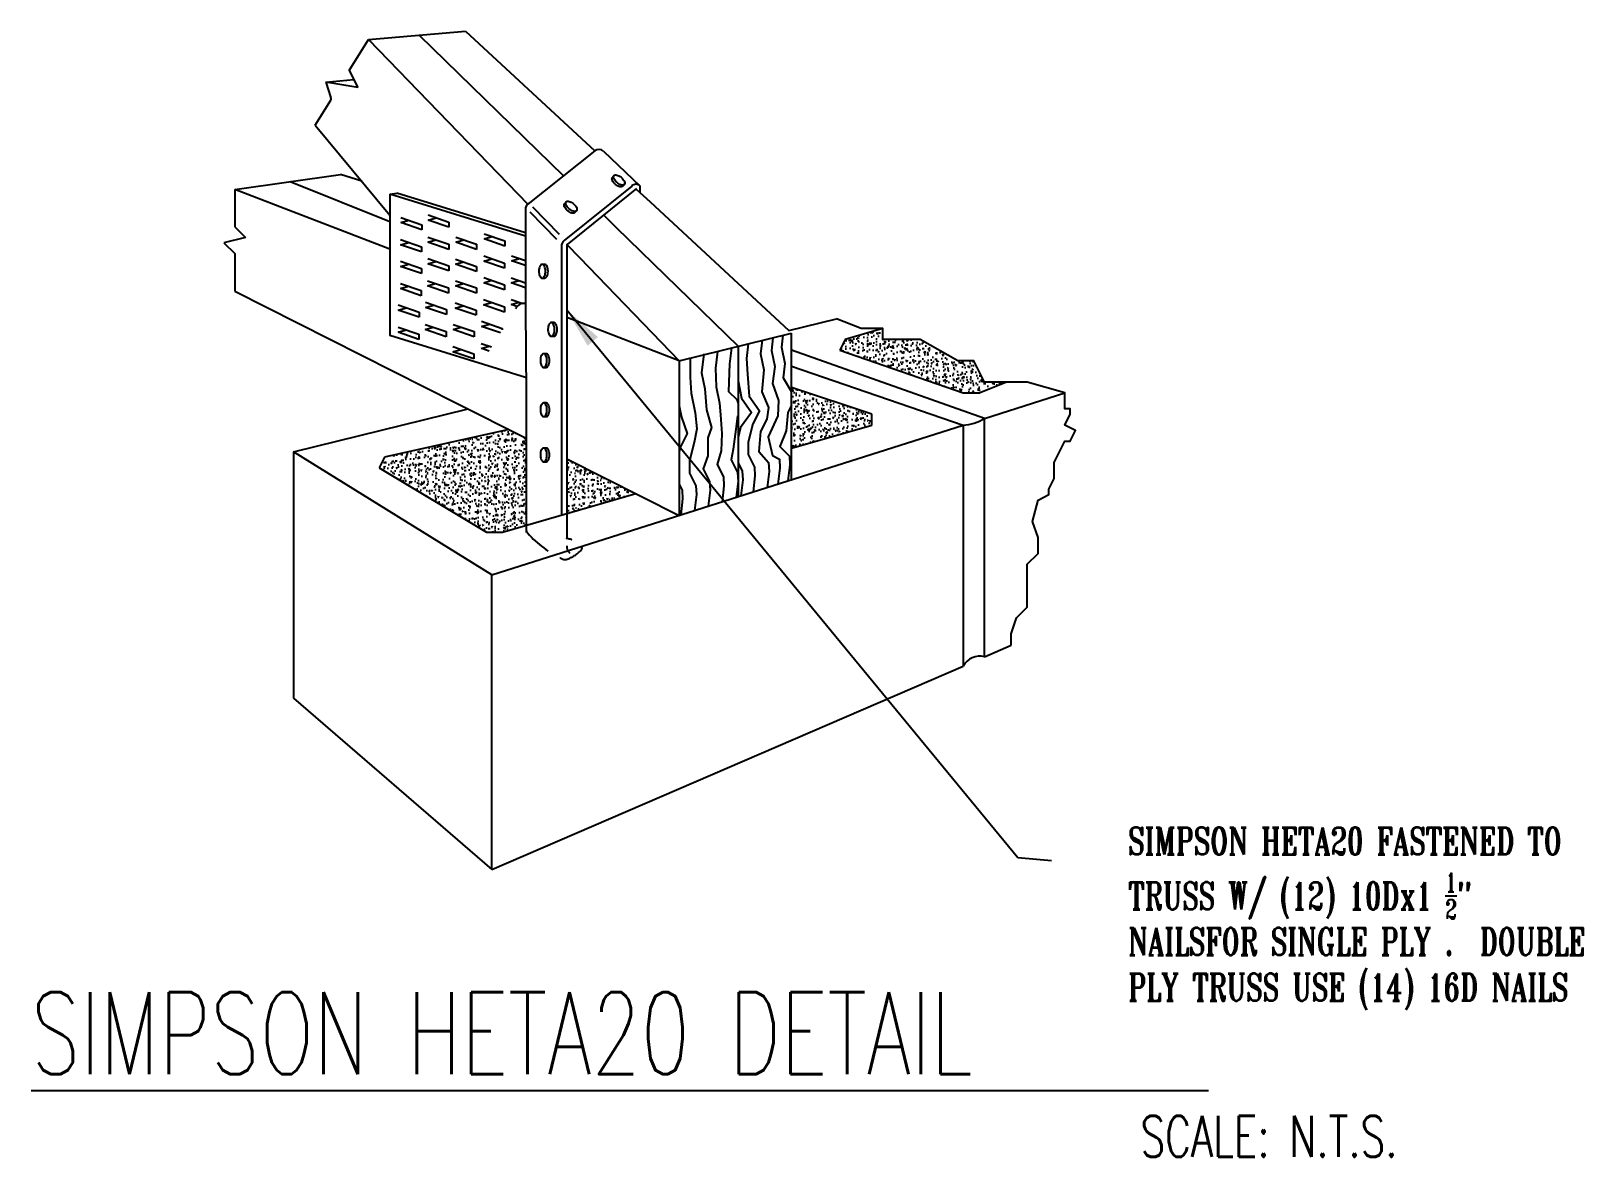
# Model space of a CAD drawing. Header units: inches. Extents: x -25328 to 8149, y -5530 to 4336.
# Drawn here: x -8110.3 to -7883.1, y 2475.9 to 2640.8 of the extents above; entities that cross this region are included whole.
import ezdxf

# ---------------------------------------------------------------- set-up
doc = ezdxf.new("R2010")
doc.units = ezdxf.units.IN
doc.header["$LTSCALE"] = 16
doc.header["$MEASUREMENT"] = 0
doc.linetypes.add('DASHED', pattern=[0.75, 0.5, -0.25])
doc.linetypes.add('DASHED2', pattern=[0.375, 0.25, -0.125])
doc.layers.get('0').update_dxf_attribs({"linetype": 'CONTINUOUS'})
for name, color, linetype in [('BLOCK', 8, 'CONTINUOUS'), ('HATCH', 8, 'CONTINUOUS'), ('PV-1065', 7, 'CONTINUOUS'), ('TEXT', 11, 'CONTINUOUS'), ('TEXT ROOM', 3, 'CONTINUOUS'), ('wall-external', 6, 'CONTINUOUS'), ('WALLS EXT', 6, 'CONTINUOUS')]:
    doc.layers.add(name, color=color, linetype=linetype)
doc.styles.add('NOTES', font='romant.shx', dxfattribs={"width": 0.7, "height": 4.5})
doc.styles.add('PAYTAS RM', font='romans.shx', dxfattribs={"width": 0.7, "height": 4.5})
doc.styles.add('PAYTS NOTES', font='romans.shx', dxfattribs={"width": 0.7, "height": 4.5})
doc.dimstyles.new('DIM- PAYTAS', dxfattribs={"dimscale": 48, "dimtxt": 0.1, "dimasz": 0.0625, "dimexe": 0.125, "dimexo": 0.125, "dimgap": 0.125, "dimtad": 1, "dimdec": 1, "dimzin": 3, "dimdsep": 46, "dimlunit": 4, "dimtxsty": 'PAYTAS RM', "dimblk": 'ARCHTICK', "dimcen": 0.09, "dimdle": 0.125, "dimclrd": 5, "dimclre": 5, "dimclrt": 11, "dimadec": 0, "dimazin": 0, "dimtfac": 1, "dimtdec": 1, "dimtofl": 0, "dimtmove": 2, "dimatfit": 3, "dimfxl": 0, "dimfrac": 2, "dimtolj": 1, "dimtzin": 3, "dimarcsym": 0})
pattern_1 = [(50, (-4976.7755, 1937.3051), (1.79315046, -0.15688034), [0.1875, -2.0625]), (355, (-4976.7755, 1937.3051), (-0.3468783, 1.8804803), [0.15, -1.65]), (100.4514, (-4976.626, 1937.292), (1.4462735, 1.7235989), [0.1593505, -1.7528553]), (46.1842, (-4976.7755, 1937.8051), (2.6681026, -0.4137975), [0.28125, -3.09375]), (96.6356, (-4976.553, 1937.7706), (2.3366568, 2.4352947), [0.2390257, -2.6292825]), (351.1842, (-4976.7755, 1937.805), (2.3366549, 2.4352965), [0.225, -2.475]), (21, (-4976.5255, 1937.6801), (1.4922676, -1.0065472), [0.1875, -2.0625]), (326, (-4976.5255, 1937.6801), (0.6082883, 1.8128751), [0.15, -1.65]), (71.4514, (-4976.4011, 1937.5962), (2.1005566, 0.8063262), [0.1593505, -1.7528553]), (37.5, (-4976.77546, 1937.3051), (0.03039964, 0.83223463), [0, -1.63, 0, -1.675, 0, -1.65625]), (7.5, (-4976.7755, 1937.3051), (0.65767384, 0.98602928), [0, -0.955, 0, -1.5925, 0, -0.63125]), (327.5, (-4977.33296, 1937.3051), (1.33455609, -0.05638718), [0, -0.625, 0, -1.95, 0, -2.5875]), (317.5, (-4977.583, 1937.3051), (1.45796542, 0.25026246), [0, -0.8125, 0, -1.295, 0, -1.8375])]

# ---------------------------------------------------------------- blocks, each defined once
blk = doc.blocks.new('_ArchTick')
at = {"color": 0, "linetype": 'ByBlock', "const_width": 0.15}
blk.add_lwpolyline([(-0.5, -0.5), (0.5, 0.5)], dxfattribs=at)
blk = doc.blocks.new('A$C33922B47')
at = {"flags": 128}
blk.add_lwpolyline([(0.039, 0.16), (0.031, 0.158), (0.024, 0.154), (0.018, 0.147), (0.012, 0.138), (0.007, 0.126), (0.003, 0.113), (0.001, 0.099), (0, 0.084), (0, 0.068), (0.002, 0.054), (0.005, 0.04), (0.009, 0.028), (0.015, 0.017), (0.021, 0.009), (0.028, 0.003), (0.035, 0), (0.042, 0), (0.05, 0.003), (0.056, 0.009), (0.063, 0.017), (0.068, 0.028), (0.072, 0.04), (0.075, 0.054), (0.077, 0.068), (0.077, 0.084), (0.076, 0.099), (0.074, 0.113), (0.07, 0.126), (0.065, 0.138), (0.06, 0.147), (0.053, 0.154), (0.046, 0.158)], close=True, dxfattribs=at)
at = {"layer": 'PV-1065'}
blk.add_line((0.017, 0.146), (0.016, 0.145), dxfattribs=at)
at = {"layer": 'PV-1065', "extrusion": (-0.874475, -0.000239757, 0.485071)}
for p, q in [((0.068, 0.16), (0.039, 0.16)), ((0.039, 0), (0.068, 0))]:
    blk.add_line(p, q, dxfattribs=at)
at = {"layer": 'PV-1065', "flags": 128}
for points in [[(0.016, 0.015), (0.021, 0.009), (0.027, 0.004), (0.033, 0.001), (0.039, 0)], [(0.039, 0.16), (0.031, 0.158), (0.024, 0.154), (0.017, 0.146)], [(0.068, 0), (0.075, 0.002), (0.083, 0.006), (0.089, 0.013), (0.095, 0.023), (0.1, 0.035), (0.104, 0.049), (0.106, 0.064), (0.107, 0.08), (0.106, 0.095), (0.104, 0.11), (0.1, 0.124), (0.095, 0.136), (0.089, 0.146), (0.083, 0.154), (0.075, 0.158), (0.068, 0.16)]]:
    blk.add_lwpolyline(points, dxfattribs=at)
blk = doc.blocks.new('A$C06E7236E')
at = {"flags": 128}
blk.add_lwpolyline([(0.039, 0.16), (0.031, 0.158), (0.024, 0.154), (0.018, 0.147), (0.012, 0.138), (0.007, 0.126), (0.003, 0.113), (0.001, 0.099), (0, 0.084), (0, 0.068), (0.002, 0.054), (0.005, 0.04), (0.009, 0.028), (0.015, 0.017), (0.021, 0.009), (0.028, 0.003), (0.035, 0), (0.042, 0), (0.05, 0.003), (0.056, 0.009), (0.063, 0.017), (0.068, 0.028), (0.072, 0.04), (0.075, 0.054), (0.077, 0.068), (0.077, 0.084), (0.076, 0.099), (0.074, 0.113), (0.07, 0.126), (0.065, 0.138), (0.06, 0.147), (0.053, 0.154), (0.046, 0.158)], close=True, dxfattribs=at)
at = {"layer": 'PV-1065'}
blk.add_line((0.017, 0.146), (0.016, 0.145), dxfattribs=at)
at = {"layer": 'PV-1065', "extrusion": (-0.874475, -0.000239757, 0.485071)}
for p, q in [((0.068, 0.16), (0.039, 0.16)), ((0.039, 0), (0.068, 0))]:
    blk.add_line(p, q, dxfattribs=at)
at = {"layer": 'PV-1065', "flags": 128}
for points in [[(0.016, 0.015), (0.021, 0.009), (0.027, 0.004), (0.033, 0.001), (0.039, 0)], [(0.039, 0.16), (0.031, 0.158), (0.024, 0.154), (0.017, 0.146)], [(0.068, 0), (0.075, 0.002), (0.083, 0.006), (0.089, 0.013), (0.095, 0.023), (0.1, 0.035), (0.104, 0.049), (0.106, 0.064), (0.107, 0.08), (0.106, 0.095), (0.104, 0.11), (0.1, 0.124), (0.095, 0.136), (0.089, 0.146), (0.083, 0.154), (0.075, 0.158), (0.068, 0.16)]]:
    blk.add_lwpolyline(points, dxfattribs=at)

msp = doc.modelspace()

# ---------------------------------------------------------------- hatches: boundary and pattern name
at = {"layer": 'HATCH', "linetype": 'DASHED'}
h = msp.add_hatch(dxfattribs=at)
h.set_pattern_fill('AR-CONC', color=8, scale=0.25, style=0)
h.set_pattern_definition(pattern_1)
h.paths.add_polyline_path([(-7998.93915938, 2588.61790696), (-7998.93915938, 2579.71765121), (-7987.17445349, 2583.12771088), (-7987.17445349, 2584.69633833)])
h.paths.add_polyline_path([(-7972.27249271, 2592.53947559), (-7974.62543389, 2592.53947559), (-7980.11562996, 2595.67673049), (-7985.60582604, 2595.67673049), (-7985.60582604, 2597.24535794), (-7991.09602212, 2595.67673049), (-7991.88033585, 2594.10810304), (-7973.84112016, 2587.83359324), (-7971.48817898, 2587.83359324), (-7967.56661036, 2589.40222069), (-7970.70386526, 2589.40222069)])
h = msp.add_hatch(dxfattribs=at)
h.set_pattern_fill('AR-CONC', color=8, scale=0.25, style=0)
h.set_pattern_definition(pattern_1)
h.paths.add_polyline_path([(-8037.83703493, 2581.20558676), (-8040.3390995, 2582.4680292), (-8058.54700251, 2578.42182853), (-8059.33131624, 2576.85320108), (-8043.64504173, 2567.44143637), (-8041.29210055, 2567.44143637), (-8037.83703493, 2568.44290467)])
h.paths.add_polyline_path([(-8031.87900659, 2578.19940221), (-8031.87900659, 2570.16986941), (-8021.77153245, 2573.09957205)])

# ---------------------------------------------------------------- linework, layer by layer
at = {"linetype": 'DASHED2'}
for points in [[(-8037.83703493, 2574.39814869), (-8037.83703493, 2567.84589869, 0.1629543562), (-8037.61099211, 2567.31583355, 0.1629543562)], [(-8031.87900659, 2570.41539239), (-8031.87900659, 2565.42890489, 0.251365), (-8031.42879409, 2564.36271739)]]:
    msp.add_lwpolyline(points, format="xyb", dxfattribs=at)
at = {"linetype": 'DASHED2', "flags": 128}
msp.add_lwpolyline([(-8037.61099212, 2567.31583356, 0.1089688897), (-8032.45830659, 2563.48635489, 0.170065), (-8031.82900659, 2563.47447989, 0.10683), (-8029.79918159, 2564.74376739, 0.445424), (-8029.86884409, 2565.67035489), (-8031.16998159, 2566.33662989, 0.093771), (-8031.39291909, 2566.40224239, -0.091925), (-8031.87900659, 2566.54339239)], format="xyb", dxfattribs=at)
at = {"layer": 'HATCH', "color": 1}
msp.add_line((-8057.76268879, 2616.96233813), (-8056.77760883, 2617.07195292), dxfattribs=at)
at = {"layer": 'HATCH'}
for p, q in [((-8057.76268879, 2616.96233813), (-8057.76268879, 2596.26069542)), ((-8037.92994088, 2610.80629652), (-8057.76268879, 2616.96233813)), ((-8037.92994088, 2611.27369836), (-8056.77760883, 2617.07195292)), ((-8052.18842664, 2613.90625491), (-8049.12685767, 2612.85289339)), ((-8056.15961931, 2613.52085863), (-8053.09805034, 2612.46749711)), ((-8056.15961931, 2612.76614165), (-8054.96905333, 2613.11123324)), ((-8053.09805034, 2611.71278013), (-8056.15961931, 2612.76614165)), ((-8053.09805034, 2612.46749711), (-8053.09805034, 2611.71278013)), ((-8052.18842664, 2613.15153793), (-8050.99786066, 2613.49662952)), ((-8049.12685767, 2612.09817641), (-8052.18842664, 2613.15153793)), ((-8049.12685767, 2612.85289339), (-8049.12685767, 2612.09817641)), ((-8056.20232036, 2610.27843443), (-8053.14075139, 2609.2250729)), ((-8056.20232036, 2609.52371744), (-8055.01175438, 2609.86880903)), ((-8053.14075139, 2608.47035592), (-8056.20232036, 2609.52371744)), ((-8053.14075139, 2609.2250729), (-8053.14075139, 2608.47035592)), ((-8052.23112769, 2610.66383071), (-8049.16955872, 2609.61046919)), ((-8052.23112769, 2609.90911373), (-8051.04056171, 2610.25420532)), ((-8049.16955872, 2608.85575221), (-8052.23112769, 2609.90911373)), ((-8049.16955872, 2609.61046919), (-8049.16955872, 2608.85575221)), ((-8048.13183309, 2610.66234718), (-8045.07026412, 2609.60898566)), ((-8048.13183309, 2609.9076302), (-8046.94126711, 2610.25272179)), ((-8045.07026412, 2608.85426868), (-8048.13183309, 2609.9076302)), ((-8045.07026412, 2609.60898566), (-8045.07026412, 2608.85426868)), ((-8043.98983623, 2611.13318748), (-8040.92826726, 2610.07982596)), ((-8043.98983623, 2610.3784705), (-8042.79927025, 2610.72356209)), ((-8040.92826726, 2609.32510898), (-8043.98983623, 2610.3784705)), ((-8040.92826726, 2610.07982596), (-8040.92826726, 2609.32510898)), ((-8056.20232036, 2607.11840832), (-8053.14075139, 2606.0650468)), ((-8052.23112769, 2607.5038046), (-8049.16955872, 2606.45044308)), ((-8052.23112769, 2606.74908762), (-8051.04056171, 2607.09417921)), ((-8048.17453414, 2607.41992298), (-8045.11296517, 2606.36656146)), ((-8048.17453414, 2606.665206), (-8046.98396816, 2607.01029759)), ((-8044.03253728, 2607.89076327), (-8040.97096831, 2606.83740175)), ((-8044.03253728, 2607.13604629), (-8042.8419713, 2607.48113788)), ((-8040.97096831, 2606.08268477), (-8044.03253728, 2607.13604629)), ((-8039.97594373, 2607.93063528), (-8037.92994088, 2607.22668881)), ((-8039.97594373, 2607.1759183), (-8038.78537775, 2607.52100989)), ((-8037.92994088, 2606.47197183), (-8039.97594373, 2607.1759183)), ((-8056.20232036, 2606.36369134), (-8055.01175438, 2606.70878293)), ((-8053.14075139, 2605.31032982), (-8056.20232036, 2606.36369134)), ((-8053.14075139, 2606.0650468), (-8053.14075139, 2605.31032982)), ((-8049.16955872, 2605.6957261), (-8052.23112769, 2606.74908762)), ((-8049.16955872, 2606.45044308), (-8049.16955872, 2605.6957261)), ((-8045.11296517, 2605.61184448), (-8048.17453414, 2606.665206)), ((-8045.11296517, 2606.36656146), (-8045.11296517, 2605.61184448)), ((-8044.03253728, 2604.73073717), (-8040.97096831, 2603.67737565)), ((-8040.97096831, 2606.83740175), (-8040.97096831, 2606.08268477)), ((-8040.01864478, 2604.68821108), (-8037.92994088, 2603.96957291)), ((-8056.24502141, 2603.87598412), (-8053.18345244, 2602.82262259)), ((-8056.24502141, 2603.12126713), (-8055.05445543, 2603.46635872)), ((-8053.18345244, 2602.06790561), (-8056.24502141, 2603.12126713)), ((-8053.18345244, 2602.82262259), (-8053.18345244, 2602.06790561)), ((-8052.27382874, 2604.2613804), (-8049.21225977, 2603.20801888)), ((-8052.27382874, 2603.50666342), (-8051.08326276, 2603.85175501)), ((-8049.21225977, 2602.4533019), (-8052.27382874, 2603.50666342)), ((-8049.21225977, 2603.20801888), (-8049.21225977, 2602.4533019)), ((-8048.17453414, 2604.25989687), (-8045.11296517, 2603.20653535)), ((-8048.17453414, 2603.50517989), (-8046.98396816, 2603.85027148)), ((-8045.11296517, 2602.45181837), (-8048.17453414, 2603.50517989)), ((-8045.11296517, 2603.20653535), (-8045.11296517, 2602.45181837)), ((-8044.03253728, 2603.97602019), (-8042.8419713, 2604.32111178)), ((-8040.97096831, 2602.92265867), (-8044.03253728, 2603.97602019)), ((-8040.97096831, 2603.67737565), (-8040.97096831, 2602.92265867)), ((-8040.01864478, 2603.9334941), (-8038.8280788, 2604.27858569)), ((-8037.92994088, 2603.21485593), (-8040.01864478, 2603.9334941)), ((-8056.54392875, 2600.71595801), (-8053.48235978, 2599.66259649)), ((-8056.54392875, 2599.96124103), (-8055.35336277, 2600.30633262)), ((-8052.57273608, 2601.10135429), (-8049.51116711, 2600.04799277)), ((-8052.57273608, 2600.34663731), (-8051.3821701, 2600.6917289)), ((-8049.51116711, 2599.29327579), (-8052.57273608, 2600.34663731)), ((-8048.21723519, 2601.01747267), (-8045.15566622, 2599.96411115)), ((-8048.21723519, 2600.26275569), (-8047.02666921, 2600.60784728)), ((-8045.15566622, 2599.20939417), (-8048.21723519, 2600.26275569)), ((-8044.07523833, 2601.48831296), (-8041.01366935, 2600.43495144)), ((-8044.07523833, 2600.73359598), (-8042.88467235, 2601.07868757)), ((-8041.01366935, 2599.68023446), (-8044.07523833, 2600.73359598)), ((-8041.01366935, 2600.43495144), (-8041.01366935, 2599.68023446)), ((-8040.01864478, 2601.52818497), (-8038.2916563, 2600.93399839)), ((-8040.01864478, 2600.77346799), (-8038.8280788, 2601.11855958)), ((-8039.17432641, 2600.48297234), (-8040.01864478, 2600.77346799)), ((-8053.48235978, 2598.90787951), (-8056.54392875, 2599.96124103)), ((-8053.48235978, 2599.66259649), (-8053.48235978, 2598.90787951)), ((-8052.61543713, 2597.85893009), (-8049.55386816, 2596.80556857)), ((-8049.51116711, 2600.04799277), (-8049.51116711, 2599.29327579)), ((-8048.51614253, 2597.85744656), (-8045.45457356, 2596.80408504)), ((-8045.15566622, 2599.96411115), (-8045.15566622, 2599.20939417)), ((-8044.37414567, 2598.32828686), (-8041.3125767, 2597.27492534)), ((-8044.37414567, 2597.57356988), (-8043.18357969, 2597.91866147)), ((-8037.92994088, 2590.10465381), (-8057.76268879, 2596.26069542)), ((-8056.5866298, 2597.47353381), (-8053.52506083, 2596.42017228)), ((-8056.5866298, 2596.71881682), (-8055.39606382, 2597.06390841)), ((-8053.52506083, 2595.6654553), (-8056.5866298, 2596.71881682)), ((-8053.52506083, 2596.42017228), (-8053.52506083, 2595.6654553)), ((-8052.61543713, 2597.10421311), (-8051.42487115, 2597.4493047)), ((-8049.55386816, 2596.05085159), (-8052.61543713, 2597.10421311)), ((-8049.55386816, 2596.80556857), (-8049.55386816, 2596.05085159)), ((-8048.51614253, 2597.10272958), (-8047.32557655, 2597.44782117)), ((-8045.45457356, 2596.04936806), (-8048.51614253, 2597.10272958)), ((-8045.45457356, 2596.80408504), (-8045.45457356, 2596.04936806)), ((-8041.60064267, 2596.61932016), (-8044.37414567, 2597.57356988)), ((-8041.3125767, 2597.27492534), (-8041.3125767, 2597.08093928)), ((-8048.55884358, 2594.61502236), (-8045.49727461, 2593.56166084)), ((-8048.55884358, 2593.86030538), (-8047.3682776, 2594.20539697)), ((-8045.49727461, 2592.80694386), (-8048.55884358, 2593.86030538)), ((-8045.49727461, 2593.56166084), (-8045.49727461, 2592.80694386)), ((-8044.41684672, 2595.08586265), (-8042.88620755, 2594.55923189)), ((-8044.41684672, 2594.33114567), (-8043.22628074, 2594.67623726))]:
    msp.add_line(p, q, dxfattribs=at)
for points in [[(-8037.92994088, 2606.47197183), (-8039.97594373, 2607.1759183)], [(-8037.92994088, 2603.21485593), (-8040.01864478, 2603.9334941)], [(-8039.17432641, 2600.48297234), (-8040.01864478, 2600.77346799)], [(-8003.26755934, 2595.53483657), (-8003.49009136, 2593.53743468), (-8002.99618138, 2591.19235205), (-8003.32843538, 2587.99572455), (-8002.34061542, 2585.71235445), (-8002.56401137, 2583.97196739), (-8003.5136504, 2582.19473132), (-8003.76060539, 2579.23252177), (-8002.31705639, 2577.61555977), (-8002.25531764, 2576.3195934), (-8002.52751711, 2573.98308704)], [(-8001.69777246, 2595.92208789), (-8001.9074194, 2594.04033979), (-8001.41350942, 2591.69525716), (-8001.72322917, 2589.22997839), (-8000.85888671, 2586.69975818), (-8000.98133941, 2584.4748725), (-8002.40235417, 2581.39246599), (-8001.72322917, 2578.6771082), (-8000.73438442, 2578.11846488), (-8000.67264568, 2576.82249851), (-8000.94484515, 2574.48599215)], [(-8000.24184726, 2596.28125062), (-8000.43954373, 2594.50676757), (-7999.94563375, 2592.16168494), (-8000.17976049, 2590.0322429), (-7998.93915938, 2588.00584381)], [(-8043.25959748, 2593.96088308), (-8044.33144462, 2594.32966215)], [(-8011.8153417, 2593.56889614), (-8012.1245189, 2590.79378481), (-8011.63060892, 2588.44870218), (-8011.41620516, 2585.34207846), (-8010.67534019, 2582.75014572), (-8011.19843891, 2581.22831752), (-8011.23098891, 2578.61539485), (-8011.87756391, 2576.72329066), (-8010.95148392, 2574.8719099), (-8010.88974518, 2573.57594353), (-8011.16194465, 2571.23943717)], [(-8009.81956526, 2593.91851977), (-8010.09587725, 2591.43839991), (-8009.99621397, 2588.73627653), (-8009.50230521, 2586.32948137), (-8009.37882772, 2584.60152648), (-8009.16979726, 2581.87293263), (-8009.25535023, 2579.35594765), (-8009.84892226, 2577.36790577), (-8008.92284227, 2575.516525), (-8008.86110352, 2574.22055863), (-8009.13330299, 2571.88405227)], [(-8007.77210599, 2594.42360827), (-8008.03161209, 2592.09433464), (-8008.20579274, 2588.05743708), (-8006.9820546, 2586.8487558), (-8006.78229663, 2586.29252197)], [(-8005.31763911, 2595.02910163), (-8005.55699852, 2592.88066044), (-8005.42755034, 2590.58765729), (-8005.18059535, 2587.37859763), (-8003.64309858, 2585.22828645), (-8004.63091854, 2583.31519315), (-8005.31004354, 2580.59983453), (-8005.31004354, 2578.8101663), (-8004.38396355, 2576.95878553), (-8004.3222248, 2575.66281916), (-8004.59442427, 2573.3263128)], [(-8013.82353039, 2592.93078011), (-8013.82401385, 2590.15566878), (-8013.63879761, 2587.81058615), (-8013.08315011, 2584.91008994), (-8012.83619512, 2582.56500731), (-8013.2066276, 2580.59020149), (-8013.8857526, 2577.87484287), (-8013.8857526, 2576.08517463), (-8012.95967261, 2574.23379387), (-8012.89793387, 2572.93782749), (-8013.17013334, 2570.60132114)], [(-8006.78229663, 2589.61650222), (-8006.29396577, 2587.06740085), (-8004.81016409, 2584.97180247), (-8006.41744326, 2582.7475124), (-8006.78229663, 2581.28871212)], [(-8015.40974761, 2585.93407853), (-8015.09133856, 2584.27197398), (-8014.2269961, 2581.86517883), (-8015.21481605, 2579.95208553), (-8015.40974761, 2579.17268692)], [(-8006.84754031, 2584.4781006), (-8007.1055321, 2582.52886735), (-8007.52666652, 2579.60279858), (-8007.7846571, 2578.02384049), (-8006.85857711, 2576.17245973), (-8006.79683836, 2574.87649336), (-8007.06903783, 2572.539987)], [(-7998.93915938, 2586.05354531), (-7999.51346374, 2584.94130029), (-7999.74759048, 2582.25644385), (-8000.67367047, 2579.97307457), (-7999.26650875, 2578.58489266), (-7999.20477, 2577.28892629), (-7999.47696947, 2574.95241993)], [(-8006.78229663, 2577.61420671), (-8006.17048827, 2576.39110478), (-8006.10874953, 2575.09513841), (-8006.380949, 2572.75863205)], [(-8015.40974761, 2574.47907919), (-8014.96786107, 2573.59567791), (-8014.90612232, 2572.29971154), (-8015.17832179, 2569.96320518)]]:
    msp.add_lwpolyline(points, dxfattribs=at)
msp.add_arc((-8038.14574244, 2599.55922344), 1.38249666, 81.019660632, 155.6855556132, dxfattribs=at)
at = {"layer": 'wall-external', "color": 1}
for p, q in [((-8063.7321877, 2635.0667087), (-8060.89994369, 2639.59829912)), ((-8060.89994369, 2639.59829912), (-8046.68529587, 2640.8302435)), ((-8060.89994369, 2639.59829912), (-8037.59168412, 2615.48630646)), ((-8053.5071464, 2640.2390125), (-8032.37725575, 2619.63081227)), ((-8046.68529587, 2640.8302435), (-8027.75674182, 2623.30256277)), ((-8063.7321877, 2635.0667087), (-8062.46857114, 2632.53947559)), ((-8067.17445349, 2633.32378931), (-8063.07031746, 2633.74296823)), ((-8062.46857114, 2632.53947559), (-8067.17445349, 2633.32378931)), ((-8067.17445349, 2633.32378931), (-8066.41189222, 2631.03610549)), ((-8068.74308095, 2627.04927951), (-8066.44964909, 2630.71877048)), ((-8068.74308095, 2627.04927951), (-8057.76268879, 2613.87280892)), ((-8080.50778683, 2617.6375148), (-8065.02469875, 2619.79674688)), ((-8080.50778683, 2617.6375148), (-8065.02469875, 2619.79674688)), ((-8072.36598285, 2618.77295008), (-8057.76268879, 2612.93163245)), ((-8061.90225101, 2618.84028359), (-8065.02469875, 2619.79674688)), ((-8080.50778683, 2617.6375148), (-8080.50778683, 2612.14731873)), ((-8057.76268879, 2608.86832038), (-8080.50778683, 2617.6375148)), ((-8026.49039069, 2613.88929207), (-8024.63052409, 2612.07534499)), ((-8019.65928663, 2615.80438785), (-7999.33721268, 2596.9863195)), ((-8080.50778683, 2612.14731873), (-8078.93915938, 2610.57869127)), ((-8024.63052409, 2612.07534499), (-8006.78229663, 2594.66778471)), ((-8078.93915938, 2610.57869127), (-8082.07641428, 2609.79437755)), ((-8082.07641428, 2609.79437755), (-8080.50778683, 2608.2257501)), ((-8031.860856, 2609.55786357), (-8030.02930031, 2607.6631508)), ((-8080.50778683, 2608.2257501), (-8080.50778683, 2602.73555402)), ((-8030.02930031, 2607.6631508), (-8015.40974761, 2592.53947559)), ((-8080.50778683, 2602.73555402), (-8048.01475113, 2586.34085827)), ((-8015.40974761, 2592.53947559), (-8030.29403289, 2598.27799521)), ((-8015.40974761, 2592.53947559), (-7998.93915938, 2596.60261119)), ((-7998.93915938, 2575.12331286), (-7998.93915938, 2596.60261119)), ((-8006.78229663, 2594.66778471), (-8006.78229663, 2572.63110102)), ((-8015.40974761, 2592.53947559), (-8015.40974761, 2569.889668)), ((-8048.01475113, 2586.34085827), (-8037.83703493, 2581.20558676)), ((-8031.87900659, 2578.19940221), (-8015.40974761, 2569.889668))]:
    msp.add_line(p, q, dxfattribs=at)
msp.add_arc((-8066.76764846, 2630.91752008), 0.375, 327.9946167919, 18.4349488229, dxfattribs=at)
at = {"layer": 'WALLS EXT', "color": 6}
for p, q in [((-8027.77493326, 2623.28880715), (-8037.59168412, 2615.48630646)), ((-8026.49657777, 2623.22207733), (-8021.12151795, 2618.13033566)), ((-8022.35563832, 2618.12464213), (-8032.2579761, 2610.16486119)), ((-8021.66235173, 2617.74722043), (-8031.83809068, 2609.58548542)), ((-8021.68958652, 2617.66667455), (-8019.65928663, 2615.80438785)), ((-8021.12151795, 2617.14836538), (-8021.12151795, 2618.13033566)), ((-8037.92994088, 2614.63118994), (-8037.92994088, 2600.08145443)), ((-8037.27772294, 2614.34026173), (-8033.35700228, 2610.32628833)), ((-8036.90639453, 2615.08235752), (-8032.98567387, 2611.06838412)), ((-8032.66332031, 2609.24341852), (-8032.66332031, 2569.9425321)), ((-8031.87900659, 2609.49299291), (-8031.87900659, 2570.16986941)), ((-8037.92994088, 2600.08145443), (-8037.83703493, 2587.75123294)), ((-8030.29403289, 2598.27799521), (-8031.87900659, 2598.88906941)), ((-8037.83703493, 2587.75123294), (-8037.83703493, 2567.37204358))]:
    msp.add_line(p, q, dxfattribs=at)
at = {"layer": 'WALLS EXT'}
for p, q in [((-7999.33721268, 2596.9863195), (-7992.36665804, 2598.69478878)), ((-7991.09602212, 2595.67673049), (-7991.88033585, 2594.10810304)), ((-7985.60582604, 2597.24535794), (-7991.09602212, 2595.67673049)), ((-7970.70386526, 2584.09527548), (-7998.93915938, 2594.10810304)), ((-7991.88033585, 2594.10810304), (-7973.84112016, 2587.83359324)), ((-7998.93915938, 2591.75516186), (-7973.84112016, 2583.09839074)), ((-7971.48817898, 2587.83359324), (-7967.56661036, 2589.40222069)), ((-7987.17445349, 2584.69633833), (-7998.93915938, 2588.61790696)), ((-7973.84112016, 2587.83359324), (-7971.48817898, 2587.83359324)), ((-7970.70386526, 2584.09527548), (-7958.93915938, 2587.83359324)), ((-8071.88033585, 2579.20614226), (-8046.30022608, 2585.475777)), ((-7987.17445349, 2583.12771088), (-7987.17445349, 2584.69633833)), ((-8040.3390995, 2582.4680292), (-8058.54700251, 2578.42182853)), ((-8042.860728, 2561.16692657), (-7973.84112016, 2583.09839074)), ((-7998.93915938, 2579.71765121), (-7987.17445349, 2583.12771088)), ((-7973.84112016, 2583.09839074), (-7973.84112016, 2547.83359324)), ((-7970.70386526, 2549.18831694), (-7970.70386526, 2584.09527548)), ((-8071.88033585, 2579.20614226), (-8071.88033585, 2543.12771088)), ((-8042.860728, 2561.16692657), (-8071.88033585, 2579.20614226)), ((-8058.54700251, 2578.42182853), (-8059.33131624, 2576.85320108)), ((-8059.33131624, 2576.85320108), (-8043.64504173, 2567.44143637)), ((-8041.29210055, 2567.44143637), (-8021.77153245, 2573.09957205)), ((-8043.64504173, 2567.44143637), (-8041.29210055, 2567.44143637)), ((-8042.860728, 2518.02967167), (-8042.860728, 2561.16692657)), ((-7970.70386526, 2549.18831694), (-7966.78229663, 2550.88172158)), ((-8042.860728, 2518.02967167), (-7973.84112016, 2547.83359324)), ((-8071.88033585, 2543.12771088), (-8042.860728, 2518.02967167))]:
    msp.add_line(p, q, dxfattribs=at)
msp.add_lwpolyline([(-7966.78229663, 2550.88172158), (-7966.78229663, 2552.53947559), (-7965.99798291, 2554.89241677), (-7964.42935546, 2556.46104422), (-7964.42935546, 2562.73555402), (-7962.860728, 2564.30418147), (-7962.860728, 2566.65712265), (-7963.64504173, 2569.01006382), (-7962.860728, 2572.14731873), (-7961.29210055, 2572.93163245), (-7961.29210055, 2573.71594618), (-7960.50778683, 2575.28457363), (-7960.50778683, 2577.6375148), (-7958.93915938, 2580.77476971), (-7958.15484565, 2580.77476971), (-7957.37053193, 2582.34339716), (-7958.93915938, 2583.12771088), (-7958.15484565, 2584.69633833), (-7958.15484565, 2585.48065206), (-7958.93915938, 2585.48065206), (-7958.93915938, 2587.83359324), (-7964.42935546, 2589.40222069), (-7967.56661036, 2589.40222069), (-7970.70386526, 2589.40222069), (-7972.27249271, 2592.53947559), (-7974.62543389, 2592.53947559), (-7980.11562996, 2595.67673049), (-7985.60582604, 2595.67673049), (-7985.60582604, 2597.24535794), (-7988.74308095, 2597.24535794), (-7992.36665804, 2598.69478878)], dxfattribs=at)
at = {"layer": 'WALLS EXT', "color": 6}
for centre, radius, start, end in [((-8027.17447805, 2622.51362746), 0.98053557, 46.2623641677, 127.7614102349), ((-8021.73584965, 2617.53606612), 0.85472786, 44.0490070333, 136.4796496787), ((-8036.67994088, 2614.63118994), 1.25, 127.5685920287, 180), ((-8031.41332031, 2609.24341852), 1.25, 132.5104470779, 180), ((-8031.75400659, 2609.49299291), 0.125, 132.2736890061, 180)]:
    msp.add_arc(centre, radius, start, end, dxfattribs=at)
at = {"layer": 'WALLS EXT'}
for centre, radius, start, end in [((-7974.28029082, 2589.91549188), 6.8312326, 273.6860098747, 301.5700288608), ((-7971.37393244, 2546.43007868), 2.83846232, 76.3454749575, 150.3656547609)]:
    msp.add_arc(centre, radius, start, end, dxfattribs=at)

# ---------------------------------------------------------------- block references
at = {"layer": 'WALLS EXT', "color": 6, "extrusion": (0, 0, -1), "xscale": 12.49999999999985, "yscale": 12.49999999999985, "zscale": -12.5, "rotation": 310.1519296148179}
for p in [(8023.12214316, 2618.73879023), (8030.13024949, 2614.88292405)]:
    msp.add_blockref('A$C06E7236E', p, dxfattribs=at)
at = {"layer": 'WALLS EXT', "color": 6, "xscale": 12.5, "yscale": 12.5, "zscale": 12.5}
for p in [(-8035.95498958, 2604.64703115), (-8034.62704032, 2596.13394769), (-8035.74322058, 2591.5712054), (-8035.74322058, 2584.36148455), (-8035.74322058, 2577.75086463)]:
    msp.add_blockref('A$C33922B47', p, dxfattribs=at)

# ---------------------------------------------------------------- texts
at = {"layer": 'TEXT', "style": 'PAYTS NOTES', "width": 0.7}
msp.add_text('SCALE: N.T.S.', height=6, dxfattribs=at).set_placement((-7947.83759838, 2475.9311424))
at = {"layer": 'TEXT', "insert": (-7949.65407228, 2524.20648401), "char_height": 4, "width": 75, "attachment_point": 1, "style": 'NOTES'}
msp.add_mtext('\\A1;SIMPSON HETA20 FASTENED TO TRUSS W/ (12) 10Dx1 {\\H0.7x;\\S1/2;}" NAILSFOR SINGLE PLY .  DOUBLE PLY TRUSS USE (14) 16D NAILS', dxfattribs=at)
at = {"layer": 'TEXT ROOM', "style": 'PAYTS NOTES', "width": 0.7}
msp.add_text('%%USIMPSON HETA20 DETAIL      ', height=12, dxfattribs=at).set_placement((-8110.33148909, 2488.06750651))

# ---------------------------------------------------------------- leaders
at = {"layer": 'BLOCK', "linetype": 'Continuous'}
msp.add_leader([(-8031.87900659, 2600.00760777), (-7965.81894302, 2519.78561195), (-7960.86179676, 2519.33525633)], dimstyle='DIM- PAYTAS', override={"dimscale": 96, "dimtad": 0}, dxfattribs=at)

doc.saveas('drawing.dxf')
